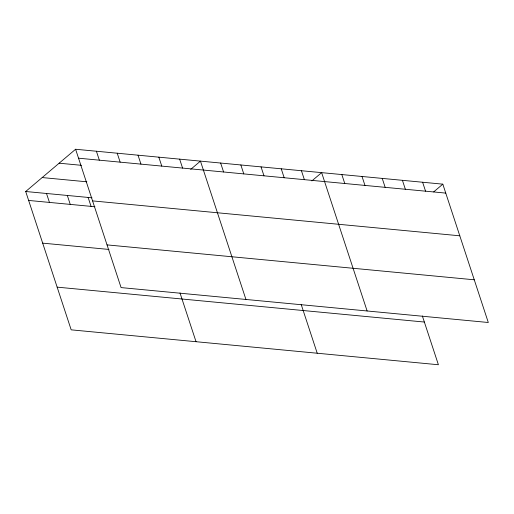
<?xml version="1.0" encoding="UTF-8"?>
<svg xmlns="http://www.w3.org/2000/svg" width="514" height="514" viewBox="0 0 514 514"><rect width="100%" height="100%" fill="white"/><g stroke="black" fill="none" stroke-linecap="round" stroke-linejoin="round"><path stroke-width="0.77" d="M422.367 315.981L438.403 364.747L71.183 329.84L25.7 191.504L75.597 149.253L442.817 184.16L488.3 322.496L121.079 287.589L75.597 149.253M190.694 169.382L200.454 161.12L245.936 299.456M311.876 180.902L321.635 172.64L367.118 310.976M433.668 191.908L442.817 184.16M78.539 158.19L445.754 193.103M59.129 163.195L81.482 165.322M42.167 177.561L86.866 181.808M25.7 191.504L91.98 197.8M92.578 200.89L459.799 235.804M28.643 200.441L94.923 206.744M107.04 244.889L474.261 279.796M42.681 243.141L108.962 249.444M57.144 287.14L424.365 322.047M422.617 182.239L425.56 191.182M402.423 180.318L405.36 189.261M382.223 178.403L385.166 187.34M362.029 176.482L364.966 185.419M341.829 174.561L344.772 183.504M301.435 170.719L304.378 179.662M281.242 168.798L284.178 177.741M261.041 166.883L263.984 175.82M301.185 304.461L317.222 353.227M240.848 164.962L243.784 173.899M220.647 163.041L223.59 171.984M179.643 159.141L182.579 168.084M158.832 157.162L161.775 166.106M138.022 155.183L140.964 164.127M180.003 292.941L196.04 341.707M117.218 153.211L120.154 162.148M96.407 151.232L99.343 160.169M88.125 197.434L91.068 206.377M67.321 195.455L70.257 204.399M46.511 193.482L49.447 202.42"/></g></svg>
